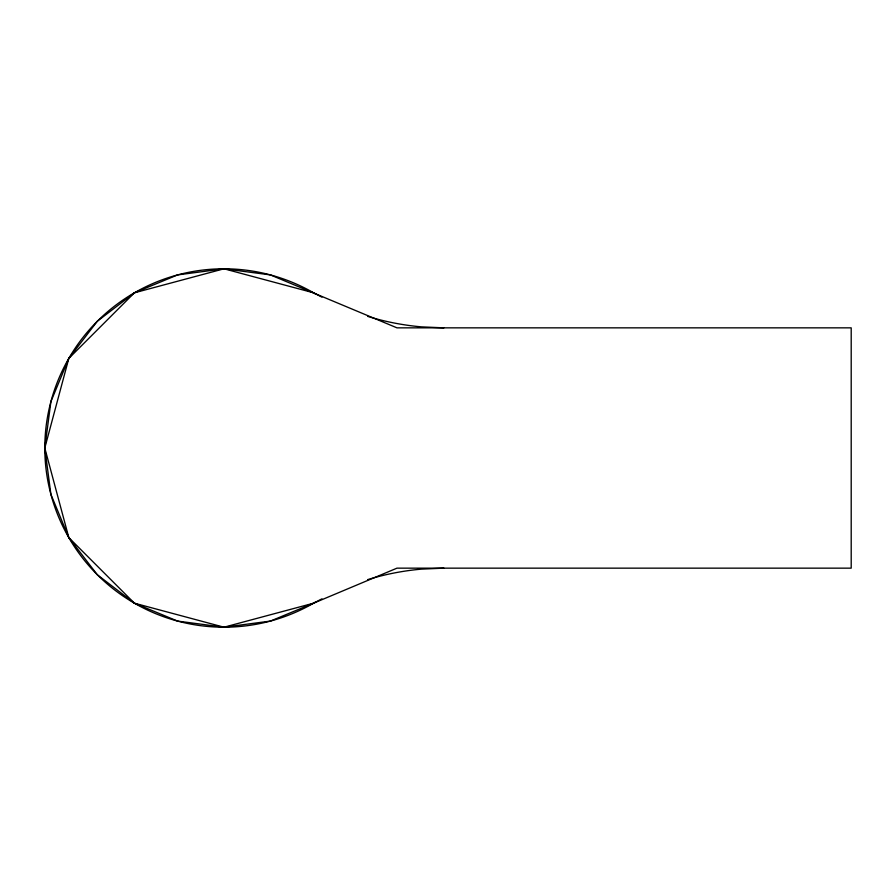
<?xml version="1.0" encoding="UTF-8"?>
<svg xmlns="http://www.w3.org/2000/svg" width="896" height="896" viewBox="0 0 896 896"><rect width="100%" height="100%" fill="white"/><g stroke="black" fill="none" stroke-linecap="round" stroke-linejoin="round"><path stroke-width="1.34" d="M321.933 598.842L313.6 603.187L270.379 621.096L224 627.2L177.621 621.096L134.4 603.187L97.283 574.717L68.813 537.6L50.904 494.379L44.8 448L50.904 401.621L68.813 358.4L97.283 321.283L134.4 292.813L177.621 274.904L224 268.8L270.379 274.904L396.973 327.846L851.2 327.846L851.2 568.154L396.973 568.154L313.6 603.187L224 627.2L134.4 603.187L68.813 537.6L44.8 448L68.813 358.4L134.4 292.813L224 268.8L313.6 292.813L321.933 297.158M443.878 568.154L421.568 569.128A261.554 261.554 0 0 0 367.64 579.634M443.878 327.846L421.568 326.872A261.554 261.554 0 0 1 367.64 316.366M315.952 601.81A179.2 179.2 0 0 1 87.315 563.886A179.2 179.2 0 0 1 87.315 332.114A179.2 179.2 0 0 1 315.952 294.19"/></g></svg>
